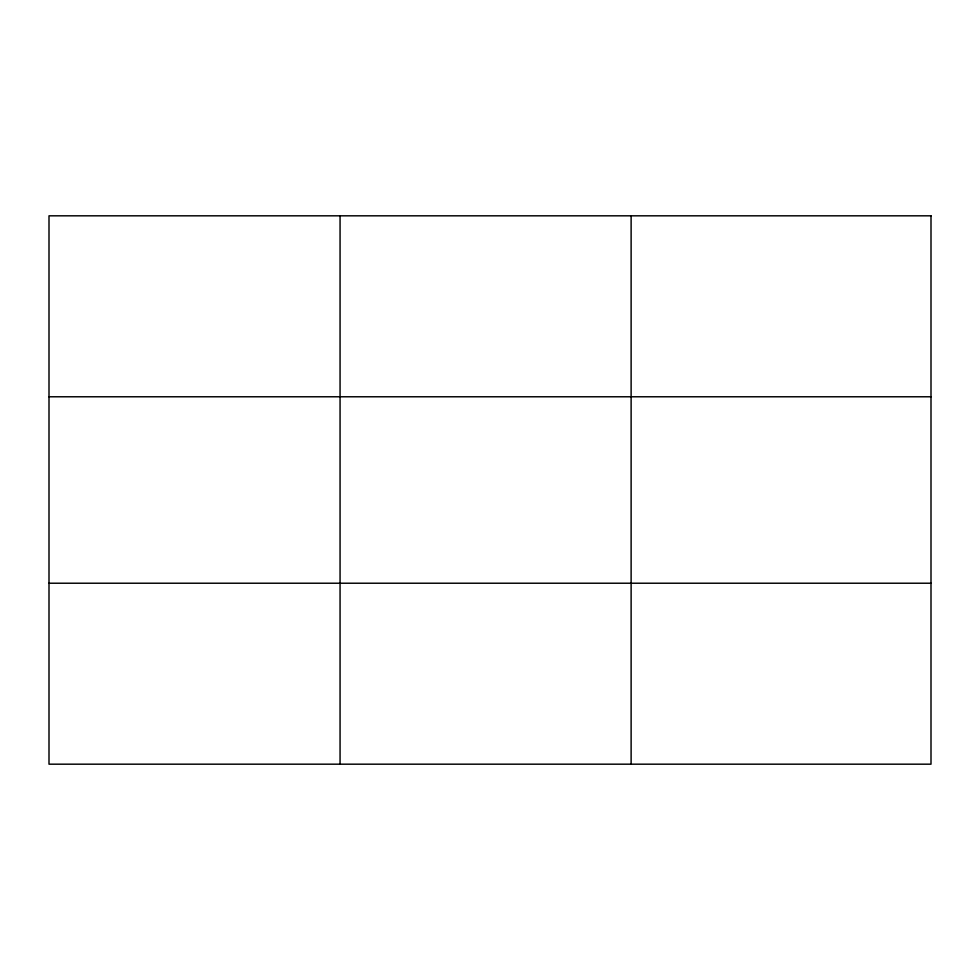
<?xml version="1.0" encoding="UTF-8"?>
<svg xmlns="http://www.w3.org/2000/svg" width="980" height="980" viewBox="0 0 980 980"><rect width="100%" height="100%" fill="white"/><g stroke="black" fill="none" stroke-linecap="round" stroke-linejoin="round"><path stroke-width="1.47" d="M340.06 215.821L340.06 764.18M631.12 215.821L631.12 764.18M49 396.777L931 396.777M49 583.223L931 583.223M931 215.821L931 764.18L49 764.18L49 215.821L931 215.821"/></g></svg>
